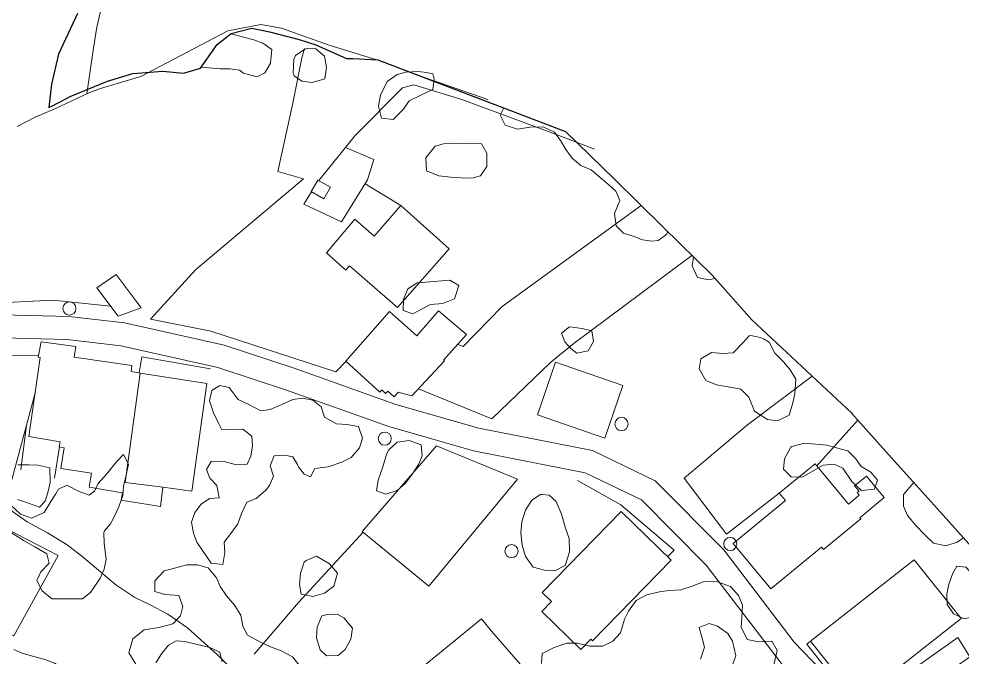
# Model space of a CAD drawing. Header units: metres. Extents: x 4652992 to 4879070, y 2074171 to 2309877.
# Drawn here: x 4654504.2 to 4654614.6, y 2308582.4 to 2308657.2 of the extents above; entities that cross this region are included whole.
import ezdxf

# ---------------------------------------------------------------- set-up
doc = ezdxf.new("R2010")
doc.units = ezdxf.units.M
doc.header["$MEASUREMENT"] = 0
doc.linetypes.add('DGN Style 3', pattern=[92.779933, 66.271381, -26.508552])
for name, color, linetype, lineweight in [('Level 1', 2, 'Continuous', 0), ('Level 19', 38, 'DGN Style 3', 0), ('Level 30', 5, 'Continuous', 0), ('Level 31', 38, 'Continuous', 0), ('Level 35', 4, 'Continuous', 0), ('Level 37', 3, 'Continuous', 0), ('Level 40', 1, 'Continuous', 0), ('Level 61', 4, 'Continuous', 0)]:
    doc.layers.add(name, color=color, linetype=linetype, lineweight=lineweight)
doc.layers.add('Limite', color=38, linetype='Continuous', lineweight=0, plot=False)

# ---------------------------------------------------------------- blocks, each defined once
blk = doc.blocks.new('POSTE_1')
at = {"layer": 'Level 61'}
blk.add_circle((-4.7e-05, -1.9e-05, -2.4e-05), 0.770001, dxfattribs=at)

msp = doc.modelspace()

# ---------------------------------------------------------------- linework, layer by layer
at = {"layer": 'Level 1'}
for points in [[(4654527.680735, 2308690.375367, 1321.498648), (4654524.436813, 2308687.879228, 1321), (4654523.152517, 2308686.527348, 1320.7875), (4654522.512795, 2308684.192982, 1320.625), (4654522.206736, 2308682.470575, 1320.5), (4654522.21754, 2308680.716236, 1320.3125), (4654522.214082, 2308678.748875, 1320.0625), (4654522.108343, 2308676.530936, 1319.875), (4654521.507993, 2308673.703991, 1319.7125), (4654520.093678, 2308670.704822, 1319.675), (4654516.845117, 2308665.458506, 1319.6625), (4654515.469387, 2308662.937426, 1319.6625), (4654514.931161, 2308661.824308, 1319.6625), (4654513.992163, 2308659.195099, 1319.65), (4654513.278638, 2308656.200476, 1319.6375), (4654512.864391, 2308653.500697, 1319.5), (4654512.120133, 2308648.393597, 1318.211818)], [(4654559.096599, 2308647.729787, 1323.013448), (4654549.775363, 2308650.972509, 1322.375948), (4654546.617142, 2308652.206852, 1322.000948), (4654540.61106, 2308654.051141, 1320.575948), (4654537.536744, 2308655.161946, 1320.238448), (4654534.941795, 2308656.102747, 1319.963448), (4654532.516193, 2308656.526308, 1319.675948), (4654528.646579, 2308655.76074, 1319.450948), (4654518.443465, 2308650.423163, 1319.063448), (4654516.071028, 2308649.730342, 1318.838448), (4654513.724618, 2308649.032686, 1318.613448), (4654512.354837, 2308648.504468, 1318.263448), (4654508.377172, 2308646.625475, 1317.388448), (4654506.05833, 2308645.652819, 1317.038448), (4654503.963632, 2308644.584553, 1316.800948)], [(4654538.739633, 2308573.345055, 1326.227592), (4654533.07319, 2308577.392842, 1325.590092), (4654529.918014, 2308580.172119, 1325.452592), (4654527.435478, 2308582.692845, 1325.402592), (4654523.896122, 2308585.837703, 1325.077592), (4654521.615042, 2308587.46486, 1324.890092), (4654519.548864, 2308588.543784, 1324.790092), (4654517.762711, 2308589.410228, 1324.652592), (4654515.534105, 2308590.893869, 1324.577592), (4654511.736345, 2308594.08666, 1324.415092), (4654509.832851, 2308595.590264, 1324.327592), (4654507.506685, 2308596.984977, 1324.140092), (4654505.155471, 2308598.250555, 1323.990092), (4654503.408603, 2308599.457543, 1323.890092), (4654500.721721, 2308601.61483, 1323.765092), (4654491.300866, 2308609.907749, 1323.477592), (4654490.455669, 2308610.816612, 1323.602592), (4654489.351459, 2308611.505658, 1323.602592), (4654488.357452, 2308612.765944, 1323.602592)]]:
    msp.add_polyline3d(points, dxfattribs=at)
at = {"layer": 'Level 19', "linetype": 'DGN Style 3'}
for points in [[(4654594.975487, 2308584.190362, 1338.767122), (4654586.720115, 2308594.98753, 1337.992122), (4654578.687283, 2308603.085783, 1336.842122), (4654571.346819, 2308606.606031, 1336.654622), (4654558.044106, 2308609.223019, 1336.329622), (4654548.30558, 2308611.993791, 1334.917122), (4654536.402626, 2308616.249116, 1333.192122), (4654528.206508, 2308618.963122, 1331.867122), (4654516.553818, 2308621.559888, 1329.517122), (4654510.02775, 2308622.330994, 1328.467122), (4654502.176526, 2308622.519877, 1327.329622), (4654493.010681, 2308621.882226, 1326.229622), (4654486.855956, 2308621.252246, 1325.565162)], [(4654592.825359, 2308582.546402, 1338.88064), (4654584.675815, 2308593.205158, 1338.10564), (4654577.095119, 2308600.847593, 1336.95564), (4654570.486731, 2308604.016761, 1336.76814), (4654557.411458, 2308606.589006, 1336.44314), (4654547.47877, 2308609.41502, 1335.03064), (4654535.52153, 2308613.689753, 1333.30564), (4654527.484925, 2308616.350938, 1331.98064), (4654516.09949, 2308618.888148, 1329.63064), (4654509.835985, 2308619.62823, 1328.58064), (4654502.238032, 2308619.81102, 1327.44314), (4654493.242462, 2308619.185214, 1326.34314), (4654487.131555, 2308618.55972, 1325.67868)], [(4654594.975487, 2308584.190362, 1338.767122), (4654601.799144, 2308577.072817, 1338.942122), (4654602.568845, 2308576.540054, 1338.942122), (4654614.150779, 2308584.707008, 1338.354622), (4654615.556909, 2308582.473141, 1338.379622), (4654611.937015, 2308579.911918, 1338.735158)], [(4654597.989493, 2308573.379391, 1338.94314), (4654598.115237, 2308573.849563, 1338.94314), (4654598.095536, 2308575.146437, 1338.94314), (4654597.484199, 2308576.359698, 1338.94314), (4654592.825359, 2308582.546402, 1338.88064)]]:
    msp.add_polyline3d(points, dxfattribs=at)
at = {"layer": 'Level 30', "color": 1}
for points in [[(4654554.564617, 2308630.247848, 1334.338351), (4654548.885004, 2308635.328101, 1334.263351), (4654545.767781, 2308631.72929, 1334.238351), (4654543.526918, 2308633.713465, 1333.669601), (4654540.191804, 2308629.776545, 1333.669601), (4654542.476916, 2308627.754711, 1334.125851), (4654542.881166, 2308628.249884, 1334.125851), (4654548.529111, 2308623.365967, 1334.494601), (4654554.564617, 2308630.247848, 1334.338351)], [(4654556.60986, 2308620.216209, 1337.466476), (4654553.905356, 2308617.208923, 1337.072726), (4654554.021686, 2308617.113797, 1337.072726), (4654550.180277, 2308613.024588, 1337.432101), (4654548.603789, 2308613.466084, 1337.319601), (4654548.104179, 2308612.903522, 1337.253976), (4654547.366881, 2308613.55748, 1337.241476), (4654547.098207, 2308613.30756, 1337.241476), (4654546.665883, 2308613.713583, 1337.241476), (4654546.430222, 2308613.435582, 1337.241476), (4654542.440764, 2308617.064732, 1337.169601), (4654547.564804, 2308622.896265, 1336.932101), (4654550.777695, 2308620.057421, 1337.044601), (4654553.302005, 2308622.982304, 1337.719601), (4654556.60986, 2308620.216209, 1337.466476)], [(4654520.771448, 2308600.059202, 1332.216408), (4654516.143549, 2308600.8002, 1332.210158), (4654516.287315, 2308601.653591, 1331.410158), (4654512.405355, 2308602.322073, 1331.410158), (4654512.680341, 2308603.978061, 1331.847658), (4654509.083079, 2308604.497042, 1331.847658), (4654509.48629, 2308606.94289, 1332.653908), (4654508.899103, 2308607.037571, 1332.550783), (4654508.995843, 2308607.620612, 1332.238283), (4654505.339683, 2308608.247788, 1332.135158), (4654506.664556, 2308617.495567, 1332.016408), (4654506.427004, 2308617.539488, 1332.016408), (4654506.758187, 2308619.347885, 1331.760158), (4654510.843532, 2308618.819184, 1332.035158), (4654510.626576, 2308617.556456, 1332.482033), (4654517.380687, 2308616.57118, 1332.407033), (4654517.301385, 2308615.869077, 1332.382033), (4654518.368079, 2308615.678683, 1334.407033), (4654516.615023, 2308602.863189, 1334.113283), (4654521.026943, 2308602.309207, 1334.394533), (4654520.771448, 2308600.059202, 1332.216408)], [(4654602.779111, 2308598.598028, 1340.994533), (4654598.408203, 2308595.006788, 1340.982033), (4654598.176538, 2308595.288748, 1340.982033), (4654592.225437, 2308590.399185, 1340.975783), (4654587.831255, 2308595.747356, 1340.800783), (4654593.935757, 2308600.762957, 1340.963283), (4654593.229939, 2308601.62201, 1340.963283), (4654597.430639, 2308605.073403, 1340.932033), (4654601.320259, 2308600.339335, 1340.838283), (4654602.592685, 2308601.38479, 1337.507033), (4654602.347883, 2308601.682739, 1337.507033), (4654602.57246, 2308601.867257, 1337.507033), (4654602.054003, 2308602.498273, 1337.507033), (4654603.432723, 2308603.631061, 1337.507033), (4654605.510793, 2308601.101836, 1337.507033), (4654602.651878, 2308598.752885, 1340.985158), (4654602.779111, 2308598.598028, 1340.994533)], [(4654574.693942, 2308599.491937, 1343.144533), (4654565.443903, 2308590.005632, 1343.300783), (4654566.532582, 2308588.944067, 1340.738283), (4654565.400728, 2308587.783303, 1340.238283), (4654569.972843, 2308583.325061, 1340.238283), (4654571.137873, 2308584.519848, 1343.113283), (4654571.333667, 2308584.32893, 1343.113283), (4654580.550531, 2308593.781212, 1342.957033), (4654574.693942, 2308599.491937, 1343.144533)], [(4654503.575443, 2308584.89986, 1327.482033), (4654496.440081, 2308588.718414, 1327.482033), (4654500.711844, 2308596.425814, 1327.163283), (4654501.345434, 2308596.097068, 1327.163283), (4654501.93843, 2308597.300016, 1327.050783), (4654502.434395, 2308597.065021, 1327.050783), (4654502.633929, 2308597.4914, 1327.050783), (4654508.766392, 2308594.336282, 1327.141408), (4654503.575443, 2308584.89986, 1327.482033)], [(4654557.635044, 2308573.413332, 1337.462025), (4654556.371649, 2308574.951537, 1337.50564), (4654556.691452, 2308575.274643, 1337.50564), (4654554.649551, 2308577.702195, 1337.48689), (4654554.235673, 2308577.375109, 1337.44314), (4654551.07405, 2308580.966889, 1337.41814), (4654558.360785, 2308586.893797, 1337.45564), (4654559.536999, 2308585.475761, 1340.17439), (4654565.549746, 2308578.540598, 1340.18064), (4654565.687741, 2308578.453921, 1337.78064), (4654566.471915, 2308577.330648, 1337.64314), (4654561.764864, 2308573.409366, 1337.560106)]]:
    msp.add_polyline3d(points, dxfattribs=at)
for points in [[(4654572.77774, 2308608.080054, 1339.232033), (4654564.894484, 2308610.807855, 1339.338283), (4654567.023095, 2308616.959472, 1340.163283), (4654574.906351, 2308614.231671, 1340.163283)], [(4654562.562483, 2308603.256465, 1341.694533), (4654552.184641, 2308590.722944, 1341.594533), (4654544.362912, 2308597.152836, 1341.588283), (4654553.079079, 2308607.153995, 1341.582033)], [(4654614.531753, 2308586.938856, 1345.122658), (4654602.369911, 2308577.385585, 1345.022658), (4654596.893153, 2308584.296021, 1345.047658), (4654609.0425, 2308593.799603, 1345.160158)]]:
    msp.add_3dface(points, dxfattribs=at)
at = {"layer": 'Level 31'}
for points in [[(4654539.897934, 2308636.112912, 1332.300851), (4654538.418947, 2308636.935936, 1332.300851), (4654539.17742, 2308638.298922, 1332.294601), (4654540.656407, 2308637.475897, 1332.294601)], [(4654515.814067, 2308622.335579, 1332.169601), (4654513.312267, 2308625.659561, 1332.200851), (4654515.545445, 2308627.219667, 1332.269601), (4654518.506382, 2308623.313545, 1332.394601)]]:
    msp.add_3dface(points, dxfattribs=at)
at = {"layer": 'Level 35'}
for p, q in [((4654505.077068, 2308609.594678, 1329.133886), (4654504.407401, 2308604.364607, 1329.033886)), ((4654508.904316, 2308607.03673, 1329.458886), (4654508.329205, 2308603.391908, 1329.233886))]:
    msp.add_line(p, q, dxfattribs=at)
at = {"layer": 'Level 35', "extrusion": (0.0024419042651443, 0.0094395140905983, 0.9999524652088686), "elevation": 34490.931411, "flags": 128}
msp.add_lwpolyline([(4654501.103039, 2308392.970851), (4654501.437723, 2308394.870605), (4654509.481081, 2308393.451885)], dxfattribs=at)
at = {"layer": 'Level 35', "extrusion": (-0.0001487982407429, -0.0009701329278678, 0.9999995183504768), "elevation": -1597.671221, "flags": 128}
msp.add_lwpolyline([(4654521.173996, 2308601.845633), (4654524.571281, 2308601.401396), (4654526.32413, 2308614.017377), (4654518.515134, 2308615.215116)], dxfattribs=at)
at = {"layer": 'Level 35'}
msp.add_polyline3d([(4654596.893153, 2308584.296021, 1339.935006), (4654596.45787, 2308583.935055, 1339.922506), (4654601.095208, 2308578.047225, 1339.822506), (4654601.556232, 2308578.412265, 1339.822506)], dxfattribs=at)
at = {"layer": 'Level 37'}
for p, q in [((4654548.885005, 2308635.328101, 1332.694601), (4654544.713793, 2308637.846388, 1331.732101)), ((4654597.633945, 2308604.825959, 1335.628976), (4654602.426692, 2308610.181454, 1333.266653))]:
    msp.add_line(p, q, dxfattribs=at)
at = {"layer": 'Level 37', "extrusion": (0.7002434049952376, -0.6961604405899556, 0.1581765302384481), "elevation": 1652371.222439, "flags": 128}
msp.add_lwpolyline([(4918813.282981, -263347.243384), (4918802.105346, -263350.091742), (4918794.160628, -263353.535091)], dxfattribs=at)
at = {"layer": 'Level 37'}
for points in [[(4654542.46002, 2308617.047216, 1335.744601), (4654541.27079, 2308615.822144, 1335.494601), (4654526.634977, 2308620.605809, 1333.707101), (4654519.565263, 2308621.992096, 1332.807101), (4654524.85949, 2308627.761909, 1332.282101), (4654537.519975, 2308638.449041, 1331.619601), (4654534.478944, 2308639.292849, 1331.532101), (4654536.268168, 2308647.288393, 1326.807101), (4654537.313226, 2308652.600475, 1322.669601), (4654537.615909, 2308653.715869, 1321.682101)], [(4654539.288384, 2308638.237173, 1332.413351), (4654543.54608, 2308643.503024, 1328.325851), (4654549.089321, 2308649.079306, 1325.313351), (4654550.419134, 2308649.460091, 1324.863351), (4654556.05836, 2308647.717212, 1324.838351), (4654566.691155, 2308643.793204, 1325.475851), (4654571.595753, 2308641.903825, 1325.875851)], [(4654538.423041, 2308636.933658, 1332.313351), (4654537.54743, 2308635.457021, 1332.400851), (4654541.95767, 2308633.417359, 1332.544601), (4654545.011501, 2308638.324798, 1331.638351), (4654545.721481, 2308640.706022, 1329.563351), (4654542.419901, 2308642.110184, 1329.069601)], [(4654555.559579, 2308619.048343, 1336.882101), (4654556.221259, 2308618.807709, 1336.882101), (4654560.776432, 2308623.482621, 1336.544601), (4654577.033303, 2308635.322979, 1327.573443)], [(4654550.958462, 2308613.852973, 1336.732101), (4654559.553177, 2308610.332089, 1337.707101), (4654566.469266, 2308616.97329, 1337.707101), (4654569.203248, 2308619.199248, 1336.607101), (4654583.003216, 2308629.47696, 1328.978322)], [(4654485.621941, 2308622.348138, 1327.368121), (4654500.394166, 2308623.837754, 1329.468121), (4654508.133945, 2308624.212964, 1330.530621), (4654514.914543, 2308623.530719, 1331.443121)], [(4654506.462686, 2308617.734323, 1329.915136), (4654485.522101, 2308617.635781, 1327.465136), (4654485.969495, 2308616.176957, 1327.215136), (4654495.803564, 2308605.560943, 1326.215136), (4654502.537242, 2308600.151547, 1326.115136), (4654506.051894, 2308613.219106, 1329.902636)], [(4654593.229939, 2308601.62201, 1339.491476), (4654587.05621, 2308596.810643, 1339.491476), (4654582.105735, 2308603.375885, 1338.628976), (4654589.516026, 2308609.624526, 1338.541476), (4654597.07604, 2308615.312716, 1332.224432)], [(4654580.139038, 2308594.182456, 1339.878976), (4654580.915824, 2308594.9549, 1339.878976), (4654574.67317, 2308600.251183, 1339.928976), (4654569.574418, 2308603.110915, 1339.428976)]]:
    msp.add_polyline3d(points, dxfattribs=at)
at = {"layer": 'Level 40', "color": 3}
for points in [[(4654528.982168, 2308655.428952, 1323.654085), (4654529.192046, 2308655.367844, 1323.649371), (4654530.618455, 2308654.995192, 1323.761871), (4654531.693035, 2308654.735018, 1323.861871), (4654532.75501, 2308654.314127, 1323.949371), (4654533.791776, 2308653.571804, 1324.099371), (4654533.640142, 2308651.970834, 1324.186871), (4654532.989157, 2308650.872891, 1324.224371), (4654532.081695, 2308650.38294, 1324.236871), (4654530.456969, 2308650.830902, 1324.049371), (4654529.996184, 2308651.160824, 1323.824371), (4654528.928094, 2308651.337542, 1323.761871), (4654527.706743, 2308651.33301, 1323.611871), (4654525.537314, 2308651.510174, 1323.404634)], [(4654538.939273, 2308653.66295, 1324.774371), (4654539.950579, 2308652.817612, 1324.886871), (4654540.201443, 2308651.528611, 1324.986871), (4654539.998388, 2308650.158449, 1325.011871), (4654538.53454, 2308649.721324, 1324.924371), (4654537.300208, 2308649.883702, 1324.799371), (4654536.397859, 2308650.511597, 1324.549371), (4654536.307998, 2308650.806301, 1324.474371), (4654536.350926, 2308652.406296, 1324.324371), (4654536.548617, 2308652.877032, 1324.299371), (4654537.654021, 2308653.6193, 1324.286871), (4654537.973649, 2308653.705681, 1324.324371), (4654538.939273, 2308653.66295, 1324.774371)], [(4654552.811419, 2308650.128627, 1325.649371), (4654552.66545, 2308648.888048, 1325.836871), (4654551.23427, 2308648.230028, 1326.061871), (4654549.860341, 2308647.585297, 1326.374371), (4654549.211731, 2308646.602119, 1326.786871), (4654548.022446, 2308645.396901, 1327.236871), (4654546.62921, 2308645.544108, 1327.224371), (4654546.27257, 2308646.933492, 1326.861871), (4654546.513948, 2308648.232419, 1326.524371), (4654547.289616, 2308649.836372, 1326.086871), (4654548.466284, 2308650.664586, 1325.724371), (4654549.534956, 2308650.948852, 1325.524371), (4654550.845432, 2308651.011706, 1325.386871), (4654551.634296, 2308650.929347, 1325.361871), (4654552.639484, 2308650.740333, 1325.274371), (4654552.811419, 2308650.128627, 1325.649371)], [(4654560.974104, 2308646.743567, 1326.584459), (4654560.554696, 2308645.892551, 1326.549371), (4654561.12757, 2308644.722297, 1326.524371), (4654562.578147, 2308644.262592, 1326.561871), (4654564.0667, 2308644.499519, 1326.586871), (4654565.580761, 2308644.513095, 1326.524371), (4654566.910513, 2308643.892607, 1326.399371), (4654567.616922, 2308642.934354, 1326.386871), (4654568.240661, 2308641.860376, 1326.411871), (4654568.966163, 2308640.870355, 1326.561871), (4654569.96518, 2308640.004158, 1326.749371), (4654571.186754, 2308639.491296, 1326.999371), (4654572.478471, 2308638.391367, 1327.236871), (4654573.305674, 2308637.702493, 1327.399371), (4654574.075627, 2308637.00033, 1328.024371), (4654574.559417, 2308635.905933, 1328.624371), (4654573.936407, 2308634.373617, 1329.149371), (4654574.11494, 2308632.918756, 1329.649371), (4654574.961268, 2308632.089518, 1329.636871), (4654576.112822, 2308631.729339, 1329.436871), (4654577.192927, 2308631.303699, 1329.436871), (4654578.293034, 2308631.14654, 1329.224371), (4654579.041169, 2308631.211068, 1329.099371), (4654579.897401, 2308631.822619, 1328.799371), (4654580.050675, 2308632.00387, 1328.724371), (4654580.156703, 2308632.264445, 1328.663623)], [(4654558.348152, 2308642.544622, 1328.186871), (4654558.965537, 2308641.445035, 1328.649371), (4654558.959609, 2308639.899088, 1328.949371), (4654558.228331, 2308638.800185, 1329.149371), (4654557.210555, 2308638.503599, 1329.249371), (4654555.982748, 2308638.55647, 1329.286871), (4654554.761295, 2308638.634949, 1329.311871), (4654553.342611, 2308638.788317, 1329.386871), (4654551.923805, 2308639.376066, 1329.324371), (4654551.84068, 2308640.889275, 1329.149371), (4654552.909048, 2308642.259497, 1328.824371), (4654553.895021, 2308642.536633, 1328.724371), (4654555.803484, 2308642.617625, 1328.536871), (4654558.348152, 2308642.544622, 1328.186871)], [(4654585.711868, 2308626.772525, 1330.718121), (4654584.96982, 2308626.612986, 1330.718121), (4654583.651184, 2308626.878458, 1330.580621), (4654583.036757, 2308628.259389, 1330.418121), (4654583.169993, 2308629.313642, 1330.337005)], [(4654549.709711, 2308625.552553, 1336.461871), (4654549.222927, 2308624.289124, 1336.443121), (4654549.173223, 2308623.013835, 1336.674371), (4654550.302259, 2308622.62004, 1336.905621), (4654551.399375, 2308623.22627, 1337.011871), (4654552.386494, 2308623.711604, 1336.999371), (4654553.801431, 2308623.825259, 1336.961871), (4654555.178427, 2308624.377197, 1337.005621), (4654555.699657, 2308625.940712, 1336.899371), (4654554.633389, 2308626.587514, 1336.749371), (4654553.699547, 2308626.478169, 1336.549371), (4654552.287748, 2308626.377163, 1336.380621), (4654550.8005, 2308626.240771, 1336.136871), (4654550.567875, 2308626.109309, 1336.118121), (4654549.709711, 2308625.552553, 1336.461871)], [(4654570.134051, 2308620.893271, 1337.305621), (4654571.272226, 2308620.644781, 1337.368121), (4654571.479201, 2308619.387909, 1337.443121), (4654570.834107, 2308618.296913, 1337.443121), (4654569.52275, 2308618.010707, 1337.449371), (4654568.818639, 2308618.556473, 1336.674371), (4654568.09577, 2308619.348137, 1336.436871), (4654567.73776, 2308620.373363, 1336.174371), (4654568.665692, 2308621.100947, 1336.436871), (4654570.134051, 2308620.893271, 1337.305621)], [(4654592.690491, 2308618.01502, 1335.716476), (4654593.757424, 2308616.952963, 1336.453976), (4654594.491476, 2308616.051819, 1336.816476), (4654595.181272, 2308614.973777, 1337.391476), (4654595.046781, 2308613.264297, 1337.678976), (4654594.806381, 2308612.196836, 1337.803976), (4654594.38943, 2308610.743274, 1338.091476), (4654593.024569, 2308610.08178, 1338.228976), (4654591.843209, 2308610.260308, 1338.228976), (4654590.323587, 2308611.217453, 1338.216476), (4654589.666029, 2308612.8505, 1338.053976), (4654588.705789, 2308613.806352, 1337.828976), (4654587.229167, 2308614.083093, 1337.678976), (4654585.871884, 2308614.304171, 1337.641476), (4654584.64073, 2308614.816344, 1337.566476), (4654583.838232, 2308616.189646, 1337.353976), (4654584.047335, 2308617.345077, 1337.003976), (4654585.274048, 2308618.093584, 1336.616476), (4654586.65662, 2308617.97359, 1336.153976), (4654587.825806, 2308618.066008, 1335.828976), (4654588.984072, 2308619.286672, 1335.316476), (4654589.682857, 2308620.055665, 1335.003976), (4654589.902879, 2308620.08285, 1335.003976), (4654590.996199, 2308619.872015, 1335.141476), (4654591.379344, 2308619.698946, 1335.316476), (4654592.02614, 2308619.301308, 1335.828976), (4654592.690491, 2308618.01502, 1335.716476)], [(4654527.5967, 2308609.742188, 1335.146386), (4654526.958831, 2308611.050901, 1335.121386), (4654526.478408, 2308612.455815, 1335.121386), (4654526.748127, 2308613.652587, 1335.133886), (4654527.692801, 2308614.229788, 1335.221386), (4654528.78955, 2308614.018431, 1335.246386), (4654529.849781, 2308612.580793, 1335.421386), (4654531.022512, 2308612.028872, 1335.783886), (4654532.516862, 2308611.264972, 1336.208886), (4654533.594333, 2308611.407327, 1336.458886), (4654534.885613, 2308611.981311, 1336.558886), (4654536.239872, 2308612.593776, 1336.571386), (4654537.374046, 2308612.749277, 1336.571386), (4654538.596865, 2308612.507452, 1336.571386), (4654539.555561, 2308611.738757, 1336.583886), (4654539.979055, 2308610.535552, 1336.733886), (4654541.385213, 2308609.739266, 1337.058886), (4654542.570041, 2308609.667724, 1337.271386), (4654543.925206, 2308609.420765, 1337.558886), (4654544.418179, 2308608.066519, 1337.546386), (4654544.053879, 2308606.919454, 1337.483886), (4654543.084558, 2308605.811207, 1337.346386), (4654541.988601, 2308605.270568, 1337.196386), (4654540.375928, 2308604.693706, 1336.833886), (4654538.832168, 2308604.50294, 1336.446386), (4654538.322747, 2308603.525199, 1336.171386), (4654537.578766, 2308603.866101, 1336.158886), (4654536.935074, 2308604.719769, 1336.108886), (4654536.78984, 2308604.99652, 1336.108886), (4654536.259554, 2308605.876481, 1336.108886), (4654535.320364, 2308606.07661, 1336.033886), (4654534.066395, 2308605.976911, 1335.908886), (4654533.594964, 2308604.828887, 1335.858886), (4654533.993244, 2308603.631776, 1335.833886), (4654533.502874, 2308602.51518, 1335.808886), (4654533.10013, 2308601.968109, 1335.758886), (4654531.947923, 2308600.984612, 1335.658886), (4654530.851852, 2308600.551401, 1335.408886), (4654530.235639, 2308599.250416, 1335.008886), (4654529.802086, 2308598.039537, 1334.533886), (4654529.103616, 2308597.053784, 1333.496386), (4654528.228875, 2308595.895829, 1333.008886), (4654528.274273, 2308594.6766, 1332.933886), (4654528.036269, 2308593.284212, 1332.596386), (4654526.706432, 2308593.417649, 1332.333886), (4654524.996009, 2308595.898478, 1332.196386), (4654524.63572, 2308596.925306, 1332.271386), (4654524.369671, 2308598.22471, 1332.521386), (4654524.759185, 2308599.365681, 1332.783886), (4654525.533297, 2308600.333154, 1332.958886), (4654526.496796, 2308600.986356, 1333.646386), (4654527.643634, 2308601.085096, 1334.258886), (4654527.33332, 2308602.529449, 1334.433886), (4654526.525795, 2308603.369011, 1334.421386), (4654526.134016, 2308604.376599, 1334.421386), (4654526.668652, 2308605.348247, 1334.521386), (4654528.061354, 2308605.360718, 1334.758886), (4654529.517487, 2308604.981957, 1335.046386), (4654530.916464, 2308605.019761, 1335.408886), (4654531.337694, 2308605.965116, 1335.558886), (4654531.525497, 2308607.154836, 1335.558886), (4654531.436059, 2308608.304157, 1335.558886), (4654530.407997, 2308609.116467, 1335.558886), (4654528.74433, 2308609.088932, 1335.558886), (4654527.931435, 2308609.043737, 1335.533886), (4654527.5967, 2308609.742188, 1335.146386)], [(4654546.784186, 2308604.688076, 1337.921386), (4654546.244237, 2308603.156745, 1338.033886), (4654546.037697, 2308601.893327, 1338.246386), (4654547.139808, 2308601.493177, 1338.408886), (4654548.455143, 2308601.952803, 1338.396386), (4654549.442723, 2308602.813198, 1338.358886), (4654550.266425, 2308603.873979, 1338.346386), (4654550.964186, 2308604.965172, 1338.271386), (4654551.403897, 2308605.98467, 1338.171386), (4654551.276719, 2308607.301873, 1337.996386), (4654549.878621, 2308607.8003, 1337.908886), (4654548.468599, 2308607.604757, 1337.883886), (4654547.499936, 2308606.712992, 1337.858886), (4654547.236027, 2308606.187079, 1337.858886), (4654546.784186, 2308604.688076, 1337.921386)], [(4654598.787167, 2308607.260068, 1337.553976), (4654599.934178, 2308606.928926, 1337.516476), (4654601.238806, 2308606.58655, 1337.416476), (4654602.208214, 2308605.653184, 1337.416476), (4654602.805617, 2308604.729133, 1337.566476), (4654603.952065, 2308604.075541, 1338.028976), (4654604.738645, 2308603.159506, 1338.066476), (4654604.364764, 2308602.093987, 1338.066476), (4654602.857508, 2308601.94772, 1337.978976), (4654601.730672, 2308602.999803, 1338.016476), (4654600.674058, 2308604.545665, 1338.028976), (4654599.672339, 2308605.029847, 1338.266476), (4654598.36061, 2308604.916943, 1338.641476), (4654597.20556, 2308604.255389, 1338.766476), (4654595.917916, 2308603.491488, 1338.766476), (4654594.619075, 2308603.536761, 1338.728976), (4654593.718951, 2308604.426489, 1338.728976), (4654593.83456, 2308605.635112, 1338.503976), (4654594.581009, 2308607.013767, 1338.253976), (4654594.707252, 2308607.090767, 1338.203976), (4654596.164461, 2308607.464194, 1338.053976), (4654598.787167, 2308607.260068, 1337.553976)], [(4654503.167372, 2308600.245994, 1326.708886), (4654504.345046, 2308599.15496, 1326.721386), (4654505.647551, 2308598.679138, 1326.921386), (4654507.130386, 2308599.369812, 1327.758886), (4654507.92325, 2308600.630422, 1328.683886), (4654508.495874, 2308601.540862, 1329.421386), (4654508.822974, 2308602.107238, 1330.446386), (4654509.78842, 2308602.546378, 1331.083886), (4654511.217873, 2308601.824787, 1331.583886), (4654512.393959, 2308601.379488, 1331.958886), (4654513.024463, 2308601.872609, 1332.708886), (4654513.458159, 2308602.762813, 1333.096386), (4654514.485095, 2308603.886239, 1333.408886), (4654515.606118, 2308605.282734, 1333.721386), (4654516.406294, 2308606.138233, 1334.046386), (4654517.015483, 2308605.023118, 1334.046386), (4654516.709528, 2308603.564277, 1333.883886), (4654516.402779, 2308602.428304, 1333.483886), (4654516.354857, 2308601.364287, 1332.996386), (4654515.896671, 2308600.157319, 1332.258886), (4654515.488523, 2308599.153387, 1331.371386), (4654514.891144, 2308598.033806, 1330.546386), (4654514.204612, 2308597.204648, 1329.858886), (4654514.104006, 2308597.013821, 1329.671386), (4654514.157748, 2308595.71014, 1328.771386)], [(4654504.05916, 2308604.95149, 1328.883886), (4654505.341578, 2308604.937642, 1329.408886), (4654506.402963, 2308604.896493, 1329.708886), (4654507.799818, 2308604.586119, 1329.708886), (4654507.829334, 2308602.858052, 1329.521386), (4654507.541614, 2308601.690595, 1329.333886), (4654507.240856, 2308600.687624, 1329.083886), (4654506.585597, 2308599.985363, 1328.358886), (4654505.276838, 2308600.435806, 1327.658886), (4654503.993362, 2308600.880143, 1326.958886)], [(4654608.967876, 2308602.887037, 1339.359764), (4654607.79385, 2308601.4798, 1339.341476), (4654607.772548, 2308600.11396, 1339.266476), (4654608.24352, 2308599.005426, 1339.241476), (4654609.231414, 2308597.825651, 1339.241476), (4654610.269917, 2308596.741166, 1339.253976), (4654611.283398, 2308595.770261, 1339.253976), (4654612.751992, 2308595.441998, 1339.353976), (4654614.064283, 2308595.877351, 1339.378976), (4654614.804283, 2308596.37365, 1339.378976)], [(4654566.280562, 2308601.379078, 1340.253976), (4654567.082744, 2308600.651269, 1340.741476), (4654567.722051, 2308599.161884, 1341.116476), (4654568.192171, 2308597.526499, 1341.441476), (4654568.630926, 2308596.299162, 1342.028976), (4654568.643576, 2308594.747629, 1342.178976), (4654568.136102, 2308593.134904, 1342.091476), (4654566.945492, 2308592.514896, 1341.828976), (4654565.742296, 2308592.592073, 1341.603976), (4654564.420014, 2308592.938309, 1341.353976), (4654563.51126, 2308594.199131, 1341.041476), (4654563.103828, 2308595.552388, 1340.816476), (4654562.953321, 2308596.977047, 1340.578976), (4654563.084824, 2308598.253463, 1340.428976), (4654563.485782, 2308599.651648, 1340.328976), (4654564.225156, 2308600.807866, 1340.291476), (4654565.240297, 2308601.470278, 1340.291476), (4654565.453362, 2308601.472185, 1340.303976), (4654566.280562, 2308601.379078, 1340.253976)], [(4654514.157748, 2308595.71014, 1328.771386), (4654514.377024, 2308593.882477, 1328.721386), (4654514.139871, 2308592.702811, 1328.721386), (4654513.674901, 2308591.685709, 1328.721386), (4654512.535644, 2308589.99783, 1328.933886), (4654511.602529, 2308589.255097, 1329.046386), (4654508.033396, 2308589.229488, 1328.958886), (4654506.906554, 2308590.200691, 1328.846386), (4654506.265563, 2308591.404153, 1328.708886), (4654506.755816, 2308592.415151, 1328.533886), (4654507.700911, 2308593.423888, 1328.396386), (4654507.43292, 2308594.510401, 1327.996386), (4654506.05377, 2308595.327405, 1327.533886), (4654504.782275, 2308596.037747, 1327.283886), (4654503.301726, 2308596.986792, 1327.233886)], [(4654540.530968, 2308593.36, 1335.071386), (4654541.482671, 2308592.245717, 1335.058886), (4654541.056018, 2308590.740632, 1334.858886), (4654539.973957, 2308589.929854, 1334.708886), (4654538.589329, 2308589.513763, 1334.533886), (4654537.216625, 2308589.791643, 1334.346386), (4654537.045549, 2308590.931833, 1334.258886), (4654537.13242, 2308592.250951, 1334.233886), (4654537.590738, 2308593.560777, 1334.283886), (4654537.823497, 2308593.745787, 1334.371386), (4654539.012891, 2308594.235825, 1334.421386), (4654540.530968, 2308593.36, 1335.071386)], [(4654517.863047, 2308581.590872, 1327.958886), (4654517.049279, 2308582.938595, 1327.921386), (4654517.500441, 2308584.543417, 1327.946386), (4654518.858755, 2308585.608048, 1328.096386), (4654520.557992, 2308585.894239, 1328.346386), (4654522.212979, 2308586.324987, 1328.596386), (4654523.086751, 2308587.265542, 1328.796386), (4654523.35603, 2308588.351948, 1328.896386), (4654522.901144, 2308589.639856, 1328.696386), (4654521.25173, 2308589.770063, 1328.483886), (4654520.105645, 2308590.100142, 1328.458886), (4654520.072541, 2308591.366612, 1328.696386), (4654521.185245, 2308592.517279, 1329.296386), (4654522.129143, 2308592.771508, 1329.758886), (4654523.821842, 2308593.24671, 1329.883886), (4654525.099711, 2308593.232925, 1330.146386), (4654526.321358, 2308592.884615, 1330.458886), (4654527.31116, 2308591.708628, 1330.583886), (4654527.753108, 2308590.691604, 1330.458886), (4654528.497302, 2308589.601654, 1330.358886), (4654529.424068, 2308588.494429, 1330.258886), (4654530.174661, 2308587.322606, 1330.171386), (4654530.415525, 2308586.032784, 1330.071386), (4654530.958221, 2308584.991451, 1330.058886), (4654532.53304, 2308584.129508, 1330.208886), (4654533.635288, 2308583.622573, 1330.258886), (4654534.81296, 2308583.204543, 1330.258886), (4654536.205068, 2308582.467013, 1330.346386), (4654537.169684, 2308581.297104, 1330.471386)], [(4654616.018393, 2308591.936995, 1338.616476), (4654616.791899, 2308590.7553, 1339.016476), (4654617.029246, 2308589.461323, 1339.303976), (4654616.964247, 2308588.34799, 1339.578976), (4654616.432749, 2308587.293705, 1339.878976), (4654614.861997, 2308586.893972, 1339.941476), (4654613.620866, 2308587.489814, 1339.766476), (4654612.878734, 2308588.583275, 1339.466476), (4654612.836726, 2308589.803132, 1339.291476), (4654613.07839, 2308590.981271, 1339.153976), (4654613.53463, 2308592.268813, 1338.966476), (4654614.002631, 2308593.069632, 1338.891476), (4654615.093246, 2308592.940303, 1338.728976), (4654616.018393, 2308591.936995, 1338.616476)], [(4654565.378576, 2308581.680472, 1338.92439), (4654565.43534, 2308582.861851, 1339.14939), (4654566.846076, 2308583.530503, 1339.78689), (4654568.325384, 2308584.049816, 1340.31189), (4654569.542319, 2308584.048199, 1340.69939), (4654571.021198, 2308583.71778, 1341.18689), (4654572.575116, 2308583.687936, 1341.51189), (4654573.729948, 2308584.285572, 1341.77439), (4654574.610383, 2308585.268131, 1341.94939), (4654575.091731, 2308586.87817, 1342.14939), (4654575.56025, 2308587.800815, 1342.22439), (4654576.4533, 2308589.045903, 1342.27439), (4654577.708024, 2308589.725656, 1342.38689), (4654579.361997, 2308590.096578, 1342.53689), (4654580.422974, 2308590.212279, 1342.59939), (4654581.714842, 2308590.298804, 1342.61189), (4654583.013125, 2308590.729027, 1342.56189), (4654584.442513, 2308591.26039, 1342.46189), (4654585.971472, 2308591.23657, 1342.43689), (4654587.500163, 2308590.681669, 1342.38689), (4654588.46071, 2308589.653088, 1342.31189), (4654588.915701, 2308588.507524, 1342.21189), (4654588.833817, 2308587.01352, 1342.01189), (4654588.752147, 2308585.944382, 1341.88689), (4654589.450375, 2308584.501088, 1341.84939), (4654590.804454, 2308584.200793, 1341.86189), (4654592.33972, 2308584.308239, 1341.88689), (4654592.98819, 2308583.195644, 1341.87439), (4654592.600428, 2308581.536458, 1341.82439)], [(4654542.217971, 2308587.029396, 1333.621386), (4654543.226425, 2308585.821003, 1333.521386), (4654543.06399, 2308584.520132, 1333.208886), (4654542.366332, 2308583.321707, 1332.971386), (4654541.580052, 2308582.627116, 1332.771386), (4654540.207658, 2308582.583298, 1332.546386), (4654539.470414, 2308583.270566, 1332.533886), (4654539.015791, 2308584.666841, 1332.558886), (4654539.115307, 2308585.929302, 1332.608886), (4654539.661733, 2308587.271455, 1332.883886), (4654540.284857, 2308587.415803, 1333.008886), (4654541.436932, 2308587.432418, 1333.183886), (4654542.217971, 2308587.029396, 1333.621386)], [(4654587.70142, 2308581.417685, 1341.58689), (4654588.120127, 2308582.564812, 1341.53689), (4654587.759043, 2308584.298528, 1341.64939), (4654587.191599, 2308585.205663, 1341.74939), (4654585.975093, 2308586.057011, 1341.89939), (4654585.01417, 2308586.342076, 1341.97439), (4654583.846939, 2308585.906778, 1342.21189), (4654584.189531, 2308584.629, 1342.51189), (4654584.482311, 2308583.575706, 1342.67439), (4654584.001071, 2308582.1781, 1342.92439)], [(4654527.965914, 2308581.857657, 1328.633886), (4654527.687476, 2308582.995888, 1328.658886), (4654526.541115, 2308583.540243, 1328.658886), (4654524.90395, 2308583.935257, 1328.633886), (4654523.594217, 2308584.251269, 1328.621386), (4654522.599531, 2308584.330608, 1328.446386), (4654521.674834, 2308583.830761, 1328.271386), (4654520.883024, 2308582.790102, 1328.221386), (4654520.223413, 2308581.744323, 1328.121386)], [(4654503.591473, 2308583.31805, 1330.424504), (4654504.534685, 2308582.879701, 1330.487004), (4654505.507421, 2308582.593928, 1330.574504), (4654507.213187, 2308582.145863, 1330.774504), (4654508.339447, 2308581.699908, 1330.899504), (4654509.656205, 2308580.876178, 1330.999504), (4654509.712305, 2308579.258921, 1331.187004), (4654508.372775, 2308578.875149, 1331.324504), (4654506.791008, 2308579.010455, 1331.474504), (4654505.528662, 2308578.480659, 1331.999504), (4654505.197999, 2308577.725387, 1332.624504), (4654505.9853, 2308577.026194, 1333.687004), (4654506.535427, 2308576.054885, 1334.399504), (4654506.701466, 2308574.73334, 1335.049504), (4654506.776655, 2308573.345036, 1334.669068)]]:
    msp.add_polyline3d(points, dxfattribs=at)
at = {"layer": 'Limite', "color": 5, "linetype": 'Continuous', "lineweight": 30}
msp.add_polyline3d([(4654511.033927, 2308657.789178, 1319.882819), (4654508.826059, 2308653.030129, 1319.339233), (4654507.972246, 2308649.544977, 1318.832264), (4654507.674415, 2308646.779004, 1318.027607), (4654508.085431, 2308646.992817, 1318.106268), (4654510.17791, 2308648.081008, 1318.460767), (4654514.551453, 2308649.858659, 1318.893456), (4654517.493845, 2308650.775146, 1319.26123), (4654521.010229, 2308651.035547, 1319.422428), (4654523.451146, 2308650.816837, 1319.720989), (4654525.45368, 2308651.389126, 1319.924288), (4654527.386829, 2308654.187046, 1319.795297), (4654529.024748, 2308655.462099, 1319.697186), (4654531.458038, 2308656.084729, 1320.073041), (4654533.535156, 2308655.649135, 1320.259357), (4654536.988971, 2308654.750261, 1320.521667), (4654538.935941, 2308654.117523, 1320.723184), (4654542.520915, 2308652.526578, 1321.209869), (4654543.266944, 2308652.524974, 1321.317015), (4654546.226026, 2308652.376295, 1321.808454), (4654568.181753, 2308643.990753, 1324.038418), (4654573.910009, 2308638.381388, 1325.611643), (4654579.638376, 2308632.772025, 1326.607474), (4654585.366634, 2308627.162552, 1328.491734), (4654590.006523, 2308621.920653, 1330.020748), (4654595.851217, 2308616.457619, 1330.674358), (4654601.705367, 2308610.985451, 1331.071787), (4654601.738537, 2308610.948606, 1331.08475), (4654607.044902, 2308605.033098, 1332.242295), (4654607.080708, 2308604.993248, 1332.262606), (4654609.243963, 2308602.578931, 1333.474536), (4654612.419652, 2308599.034925, 1335.282099), (4654617.758598, 2308593.076602, 1334.160412)], dxfattribs=at)

# ---------------------------------------------------------------- block references
at = {"layer": 'Level 61'}
for p in [(4654510.08585, 2308623.24595, 1329.56965), (4654574.747, 2308609.72045, 1337.09465), (4654547.01565, 2308608.01065, 1335.52895), (4654587.48305, 2308595.67105, 1338.53215), (4654561.86155, 2308594.84025, 1336.50395)]:
    msp.add_blockref('POSTE_1', p, dxfattribs=at)

doc.saveas('drawing.dxf')
